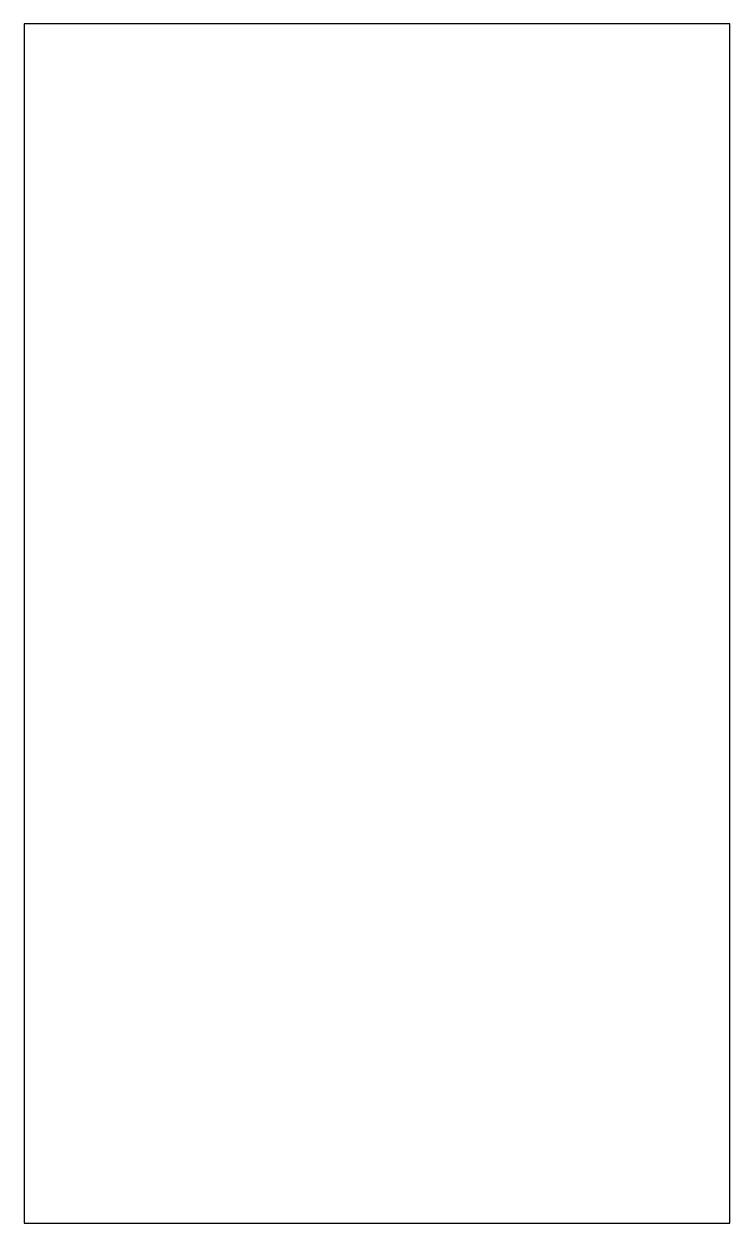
# Model space of a CAD drawing. Header units: millimetres. Extents: x -25 to 25, y -42.5 to 42.5.
import ezdxf

# ---------------------------------------------------------------- set-up
doc = ezdxf.new("R2010")
doc.units = ezdxf.units.MM

msp = doc.modelspace()

# ---------------------------------------------------------------- linework, layer by layer
for p, q in [((-25, 42.5, 8), (-25, -42.5, 8)), ((25, 42.5, 8), (-25, 42.5, 8)), ((25, -42.5, 8), (25, 42.5, 8)), ((-25, -42.5, 8), (25, -42.5, 8))]:
    msp.add_line(p, q)

doc.saveas('drawing.dxf')
